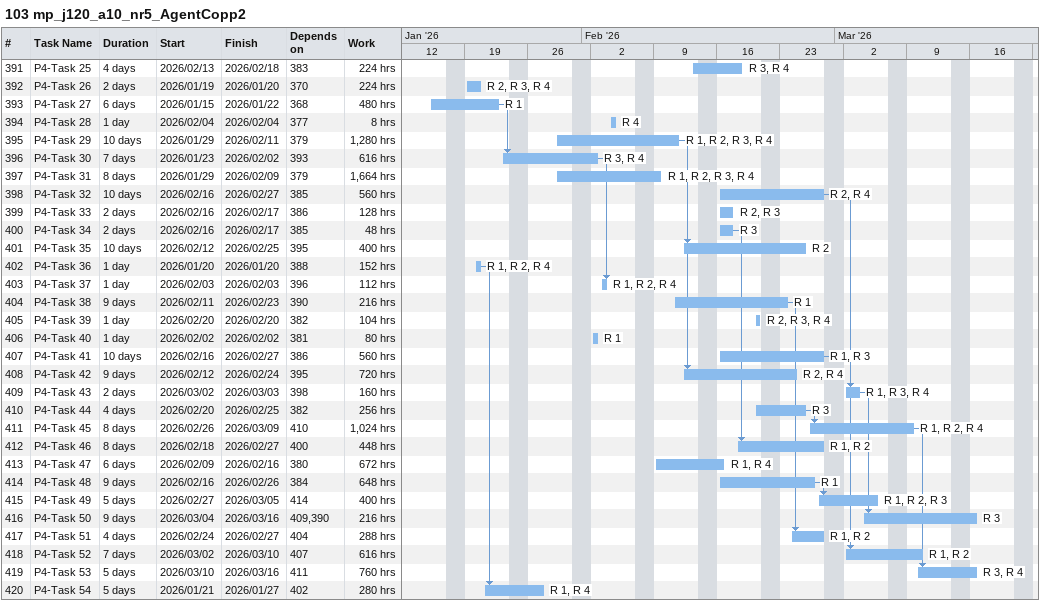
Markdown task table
103 mp_j120_a10_nr5_AgentCopp2

| ID | Task | Duration | Start | Finish | Predecessors | Resources | Work (h) |
|---|---|---|---|---|---|---|---|
| 391 | P4-Task 25 | 4d | 2026-02-13 | 2026-02-18 | 383 | R 3, R 4 | 224 |
| 392 | P4-Task 26 | 2d | 2026-01-19 | 2026-01-20 | 370 | R 2, R 3, R 4 | 224 |
| 393 | P4-Task 27 | 6d | 2026-01-15 | 2026-01-22 | 368 | R 1 | 480 |
| 394 | P4-Task 28 | 1d | 2026-02-04 | 2026-02-04 | 377 | R 4 | 8 |
| 395 | P4-Task 29 | 10d | 2026-01-29 | 2026-02-11 | 379 | R 1, R 2, R 3, R 4 | 1280 |
| 396 | P4-Task 30 | 7d | 2026-01-23 | 2026-02-02 | 393 | R 3, R 4 | 616 |
| 397 | P4-Task 31 | 8d | 2026-01-29 | 2026-02-09 | 379 | R 1, R 2, R 3, R 4 | 1664 |
| 398 | P4-Task 32 | 10d | 2026-02-16 | 2026-02-27 | 385 | R 2, R 4 | 560 |
| 399 | P4-Task 33 | 2d | 2026-02-16 | 2026-02-17 | 386 | R 2, R 3 | 128 |
| 400 | P4-Task 34 | 2d | 2026-02-16 | 2026-02-17 | 385 | R 3 | 48 |
| 401 | P4-Task 35 | 10d | 2026-02-12 | 2026-02-25 | 395 | R 2 | 400 |
| 402 | P4-Task 36 | 1d | 2026-01-20 | 2026-01-20 | 388 | R 1, R 2, R 4 | 152 |
| 403 | P4-Task 37 | 1d | 2026-02-03 | 2026-02-03 | 396 | R 1, R 2, R 4 | 112 |
| 404 | P4-Task 38 | 9d | 2026-02-11 | 2026-02-23 | 390 | R 1 | 216 |
| 405 | P4-Task 39 | 1d | 2026-02-20 | 2026-02-20 | 382 | R 2, R 3, R 4 | 104 |
| 406 | P4-Task 40 | 1d | 2026-02-02 | 2026-02-02 | 381 | R 1 | 80 |
| 407 | P4-Task 41 | 10d | 2026-02-16 | 2026-02-27 | 386 | R 1, R 3 | 560 |
| 408 | P4-Task 42 | 9d | 2026-02-12 | 2026-02-24 | 395 | R 2, R 4 | 720 |
| 409 | P4-Task 43 | 2d | 2026-03-02 | 2026-03-03 | 398 | R 1, R 3, R 4 | 160 |
| 410 | P4-Task 44 | 4d | 2026-02-20 | 2026-02-25 | 382 | R 3 | 256 |
| 411 | P4-Task 45 | 8d | 2026-02-26 | 2026-03-09 | 410 | R 1, R 2, R 4 | 1024 |
| 412 | P4-Task 46 | 8d | 2026-02-18 | 2026-02-27 | 400 | R 1, R 2 | 448 |
| 413 | P4-Task 47 | 6d | 2026-02-09 | 2026-02-16 | 380 | R 1, R 4 | 672 |
| 414 | P4-Task 48 | 9d | 2026-02-16 | 2026-02-26 | 384 | R 1 | 648 |
| 415 | P4-Task 49 | 5d | 2026-02-27 | 2026-03-05 | 414 | R 1, R 2, R 3 | 400 |
| 416 | P4-Task 50 | 9d | 2026-03-04 | 2026-03-16 | 409, 390 | R 3 | 216 |
| 417 | P4-Task 51 | 4d | 2026-02-24 | 2026-02-27 | 404 | R 1, R 2 | 288 |
| 418 | P4-Task 52 | 7d | 2026-03-02 | 2026-03-10 | 407 | R 1, R 2 | 616 |
| 419 | P4-Task 53 | 5d | 2026-03-10 | 2026-03-16 | 411 | R 3, R 4 | 760 |
| 420 | P4-Task 54 | 5d | 2026-01-21 | 2026-01-27 | 402 | R 1, R 4 | 280 |
